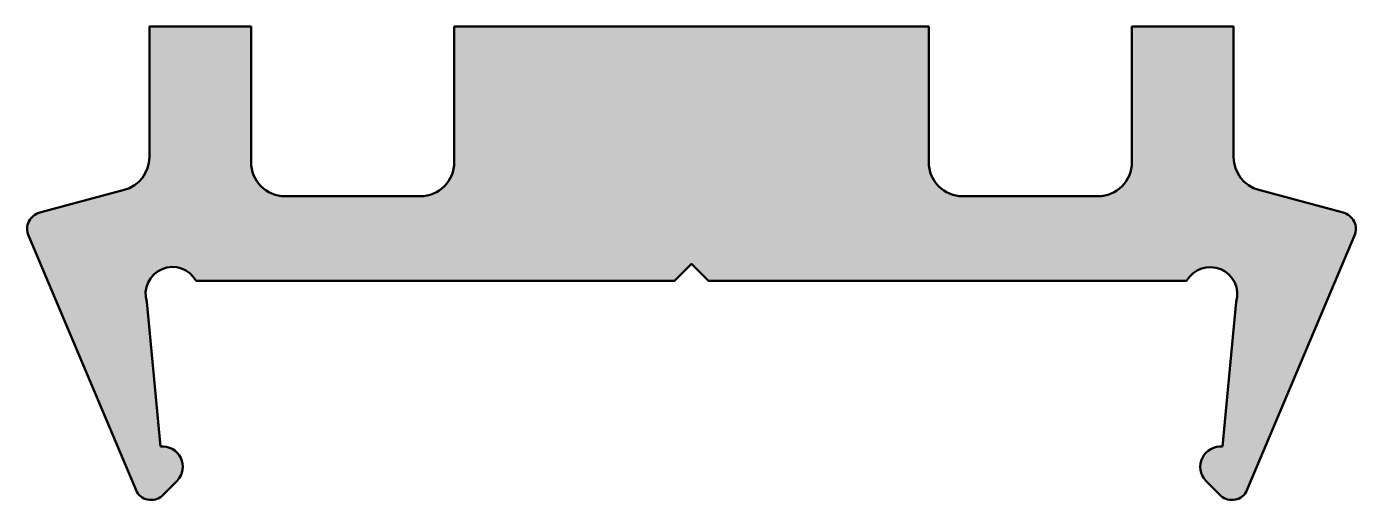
# Model space of a CAD drawing. Extents: x -19.6 to 19.6, y -14 to 0.
import ezdxf

# ---------------------------------------------------------------- set-up
doc = ezdxf.new("R2010")
doc.units = 0
doc.layers.add('0S-Plastic contour', color=254, linetype='Continuous', lineweight=50)
doc.layers.add('0S-Plastic hatch', color=253, linetype='Continuous', lineweight=25)

# ---------------------------------------------------------------- blocks, each defined once
blk = doc.blocks.new('224129__71BD709F_C5DA_4859_BEFE_9B515293D35D_')
at = {"layer": '0S-Plastic hatch'}
h = blk.add_hatch(color=256, dxfattribs=at)
edge = h.paths.add_edge_path()
edge.add_line((-7, 0), (-7, -4.000091552734378))
edge.add_ellipse((-7.999838107189228, -4.000161903442521), major_axis=(-0.9998381096642404, 0), ratio=1, start_angle=89.99072272326731, end_angle=180.004031451355, ccw=False)
edge.add_line((-8, -5), (-12, -5))
edge.add_ellipse((-12.00011090135382, -4.000110907316735), major_axis=(-0.9998890988335013, 0), ratio=1, start_angle=-0.001109058867712065, end_angle=90.00635488429299, ccw=False)
edge.add_line((-13, -4.000091552734373), (-13, 0))
edge.add_line((-13, 0), (-16, 0))
edge.add_line((-16, 0), (-16, -3.850842261931493))
edge.add_ellipse((-17, -3.850842261931496), major_axis=(-0.9999999999999964, 0), ratio=1, start_angle=104.9909307114805, end_angle=180, ccw=False)
edge.add_line((-16.7413338535197, -4.816809044313286), (-19.23549285459086, -5.484693809383022))
edge.add_arc((-19.10615978135071, -5.967677200573919), 0.4999999999999982, 104.9909307114802, 202.8944442294204)
edge.add_line((-19.56677134795982, -6.162194512672113), (-16.37426757812499, -13.72195434570312))
edge.add_arc((-15.94902086068453, -13.45849279922356), 0.5002466963082229, 211.7802794655024, 317.6762226146295)
edge.add_line((-15.57916259765625, -13.79531860351562), (-15.1746826171875, -13.39080810546875))
edge.add_arc((-15.60763863250863, -12.97975106110121), 0.597008211775122, 316.4862769580568, 456.4095983504912)
edge.add_line((-15.67428588867188, -12.386474609375), (-16.076904296875, -8.11810302734375))
edge.add_ellipse((-15.31553224984433, -7.884163670825518), major_axis=(-0.7965017366759711, 0), ratio=1, start_angle=-151.16337961798052, end_angle=17.080111502836928, ccw=False)
edge.add_line((-14.6177978515625, -7.500000000000001), (-0.5000000000000018, -7.499999999999999))
edge.add_line((-0.500000000000001, -7.499999999999999), (-4e-16, -6.999999999999999))
edge.add_line((-4e-16, -6.999999999999999), (0.4999999999999994, -7.499999999999998))
edge.add_line((0.4999999999999994, -7.499999999999998), (14.61192087235584, -7.499999999999999))
edge.add_ellipse((15.30929825179264, -7.892239086393537), major_axis=(-0.8001166853934297, 0), ratio=1, start_angle=163.6031477845531, end_angle=330.644473944751, ccw=False)
edge.add_line((16.07687377929687, -8.118103027343752), (15.67434600848342, -12.38551371426825))
edge.add_arc((15.61396921168884, -12.9823527126639), 0.5998851119982117, 84.22355582675269, 222.9131802891324)
edge.add_line((15.17462158203125, -13.39080810546875), (15.57913465806175, -13.79532118149925))
edge.add_arc((15.94899114631192, -13.45849699347786), 0.5002442958565558, 222.3237773853712, 328.2197205344981)
edge.add_line((16.3742358231908, -13.72195727572776), (19.56674383905428, -6.162187388219365))
edge.add_arc((19.10613227244517, -5.96767007612117), 0.4999999999999997, 337.1055557705795, 435.0092308697923)
edge.add_line((19.23546398361117, -5.484686320196733), (16.74130606008988, -4.816809381872328))
edge.add_ellipse((16.99996948242187, -3.850841870023462), major_axis=(-0.9999999999999927, 0), ratio=1, start_angle=0, end_angle=75.00923086979208, ccw=False)
edge.add_line((15.99996948242187, -3.85084187002346), (15.99996948242187, 0))
edge.add_line((15.99996948242187, 0), (12.99996948242188, 0))
edge.add_line((12.99996948242188, 0), (12.99996948242188, -4.000091552734371))
edge.add_ellipse((12.00014750276497, -4.000178027483953), major_axis=(-0.999821983396516, 0), ratio=1, start_angle=89.99154720933308, end_angle=180.0049555203167, ccw=False)
edge.add_line((12, -5), (8.000000000000002, -5))
edge.add_ellipse((7.999889098646183, -4.000110907316732), major_axis=(-0.9998890988335049, 0), ratio=1, start_angle=-0.001109058867712065, end_angle=90.00635488429322, ccw=False)
edge.add_line((7, -4.000091552734375), (7, 0))
edge.add_line((7, 0), (-7, 0))
at = {"layer": '0S-Plastic contour', "color": 7}
for points in [[(-13, -4.000091552734373), (-13, 0), (-16, 0), (-16, -3.850842261931493)], [(-7, 0), (-7, -4.000091552734378)], [(7, -4.000091552734375), (7, 0), (-7, 0)], [(15.99996948242187, -3.85084187002346), (15.99996948242187, 0), (12.99996948242188, 0), (12.99996948242188, -4.000091552734371)], [(-16.7413338535197, -4.816809044313286), (-19.23549285459086, -5.484693809383022)], [(-8, -5), (-12, -5)], [(12, -5), (8.000000000000002, -5)], [(19.23546398361117, -5.484686320196733), (16.74130606008988, -4.816809381872328)], [(-19.56677134795982, -6.162194512672113), (-16.37426757812499, -13.72195434570312)], [(16.3742358231908, -13.72195727572776), (19.56674383905428, -6.162187388219365)], [(-14.6177978515625, -7.500000000000001), (-0.500000000000001, -7.499999999999999), (-4e-16, -6.999999999999999), (0.4999999999999994, -7.499999999999998), (14.61192087235584, -7.499999999999999)], [(-15.67428588867188, -12.386474609375), (-16.076904296875, -8.11810302734375)], [(16.07687377929687, -8.118103027343752), (15.67434600848342, -12.38551371426825)], [(-15.57916259765625, -13.79531860351562), (-15.1746826171875, -13.39080810546875)], [(15.17462158203125, -13.39080810546875), (15.57913465806175, -13.79532118149925)]]:
    blk.add_lwpolyline(points, dxfattribs=at)
at = {"layer": '0S-Plastic contour', "color": 7, "extrusion": (0, 0, -1)}
for centre, radius, start, end in [((17, -3.850842261931496), 0.9999999999999964, 180, 255.0090692885195), ((-16.99996948242187, -3.850841870023462), 0.9999999999999927, 284.9907691302079, 0), ((12.00011090135382, -4.000110907316735), 0.9998890988335013, 269.993645115707, 0.0011090588676493), ((7.999838107189228, -4.000161903442521), 0.9998381096642404, 179.995968548645, 270.0092772767327), ((-7.999889098646183, -4.000110907316732), 0.9998890988335049, 269.9936451157068, 0.0011090588676493), ((-12.00014750276497, -4.000178027483953), 0.999821983396516, 179.9950444796833, 270.0084527906669), ((15.31553224984433, -7.884163670825518), 0.7965017366759711, 342.9198884971631, 151.1633796179805), ((-15.30929825179264, -7.892239086393537), 0.8001166853934297, 29.35552605524899, 196.396852215447)]:
    blk.add_arc(centre, radius, start, end, dxfattribs=at)
at = {"layer": '0S-Plastic contour', "color": 7}
for centre, radius, start, end in [((-19.10615978135071, -5.967677200573919), 0.4999999999999982, 104.9909307114802, 202.8944442294204), ((19.10613227244517, -5.96767007612117), 0.4999999999999997, 337.1055557705795, 75.00923086979238), ((-15.60763863250863, -12.97975106110121), 0.597008211775122, 316.4862769580568, 96.40959835049125), ((15.61396921168884, -12.9823527126639), 0.5998851119982117, 84.22355582675269, 222.9131802891324), ((-15.94902086068453, -13.45849279922356), 0.5002466963082229, 211.7802794655024, 317.6762226146295), ((15.94899114631192, -13.45849699347786), 0.5002442958565558, 222.3237773853712, 328.2197205344981)]:
    blk.add_arc(centre, radius, start, end, dxfattribs=at)
blk = doc.blocks.new('224129__53874F82_2D7C_4F6E_9D5B_A41FB61BE70E_')
at = {"layer": '0S-Plastic contour', "color": 7}
blk.add_blockref('224129__71BD709F_C5DA_4859_BEFE_9B515293D35D_', (0, 0), dxfattribs=at)

msp = doc.modelspace()

# ---------------------------------------------------------------- block references
at = {"layer": '0S-Plastic contour', "color": 7}
msp.add_blockref('224129__53874F82_2D7C_4F6E_9D5B_A41FB61BE70E_', (0, 0), dxfattribs=at)

doc.saveas('drawing.dxf')
